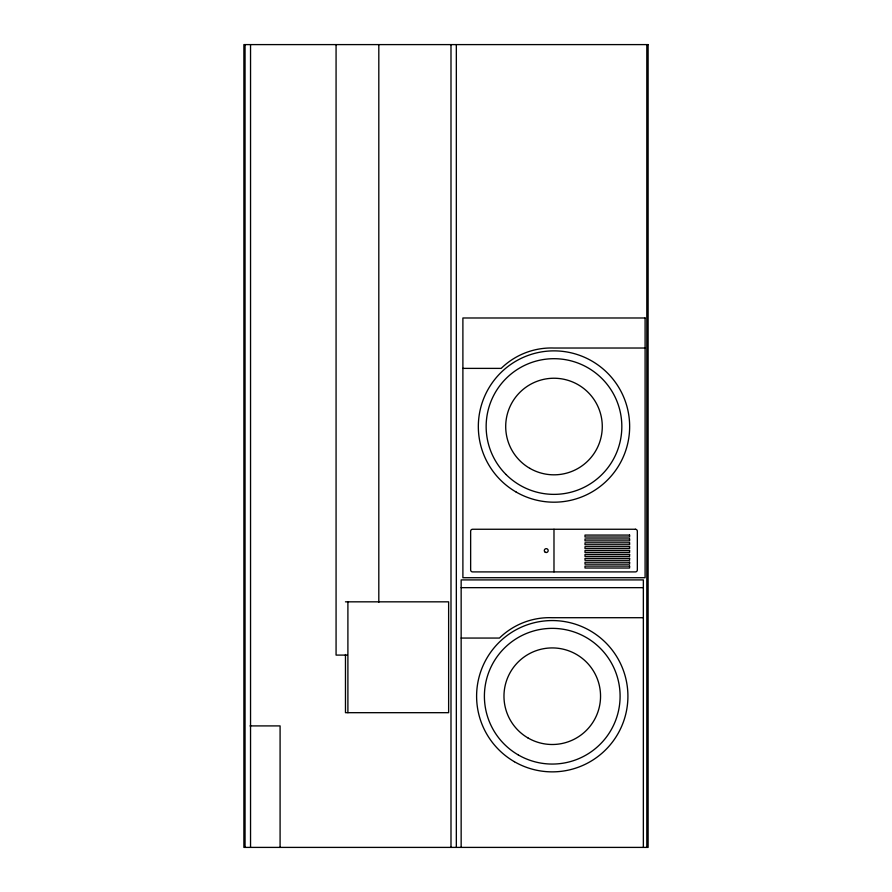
<?xml version="1.0" encoding="UTF-8"?>
<svg xmlns="http://www.w3.org/2000/svg" width="892" height="892" viewBox="0 0 892 892"><rect width="100%" height="100%" fill="white"/><g stroke="black" fill="none" stroke-linecap="round" stroke-linejoin="round"><path stroke-width="1.34" d="M645.094 348.025L553.988 348.025A71.784 71.784 0 0 0 501.17 368.385L462.892 368.385M461.153 587.661L643.355 587.661M345.472 601.832L448.631 601.832L448.631 712.686L345.472 712.686L345.472 654.494M643.355 617.71L552.26 617.71A71.784 71.784 0 0 0 499.442 638.059L461.153 638.059M347.1 655.096L336.072 655.096L336.072 44.6M250.016 725.91L280.088 725.91L280.088 847.4M646.812 44.6L646.812 847.4M643.355 847.4L643.355 579.912L461.153 579.912L461.153 847.4M553.988 529.257L553.988 571.906M456.336 44.6L456.336 847.4M450.995 44.6L450.995 847.4M378.81 44.6L378.81 602.245M347.902 601.832L347.902 712.686M250.54 44.6L250.54 847.4M245.055 44.6L245.055 847.4M648.116 44.6L243.884 44.6L243.884 847.4L648.116 847.4L648.116 44.6M645.094 317.987L462.892 317.987L462.892 577.715L645.094 577.715L645.094 317.987M635.405 529.257L472.582 529.257A1.94 1.94 0 0 0 470.642 531.197L470.642 569.966A1.94 1.94 0 0 0 472.582 571.906L635.405 571.906A1.94 1.94 0 0 0 637.334 569.966L637.334 531.197A1.94 1.94 0 0 0 635.405 529.257M629.585 535.077L585.007 535.077L585.007 537.017L629.585 537.017L629.585 535.077M629.585 538.958L585.007 538.958L585.007 540.887L629.585 540.887L629.585 538.958M629.585 542.827L585.007 542.827L585.007 544.767L629.585 544.767L629.585 542.827M629.585 546.707L585.007 546.707L585.007 548.647L629.585 548.647L629.585 546.707M629.585 550.587L585.007 550.587L585.007 552.516L629.585 552.516L629.585 550.587M629.585 554.456L585.007 554.456L585.007 556.396L629.585 556.396L629.585 554.456M629.585 558.336L585.007 558.336L585.007 560.276L629.585 560.276L629.585 558.336M629.585 562.216L585.007 562.216L585.007 564.145L629.585 564.145L629.585 562.216M629.585 566.086L585.007 566.086L585.007 568.026L629.585 568.026L629.585 566.086M506.02 474.499A67.837 67.837 0 0 0 619.516 444.093A67.837 67.837 0 0 0 536.427 361.004A67.837 67.837 0 0 0 506.02 474.499M529.848 468.356A48.291 48.291 0 0 0 602.278 426.532A48.291 48.291 0 0 0 529.848 384.708A48.291 48.291 0 0 0 529.848 468.356M516.156 492.05A75.664 75.664 0 0 0 629.652 426.532A75.664 75.664 0 0 0 516.156 361.004A75.664 75.664 0 0 0 516.156 492.05M545.268 552.26A1.94 1.94 0 0 0 548.179 550.587A1.94 1.94 0 0 0 545.268 548.903A1.94 1.94 0 0 0 545.268 552.26M528.109 738.03A48.291 48.291 0 0 0 600.55 696.206A48.291 48.291 0 0 0 528.109 654.394A48.291 48.291 0 0 0 528.109 738.03M518.33 754.966A67.837 67.837 0 0 0 620.096 696.206A67.837 67.837 0 0 0 518.33 637.457A67.837 67.837 0 0 0 518.33 754.966M514.428 761.735A75.664 75.664 0 0 0 627.912 696.206A75.664 75.664 0 0 0 514.428 630.689A75.664 75.664 0 0 0 514.428 761.735"/></g></svg>
